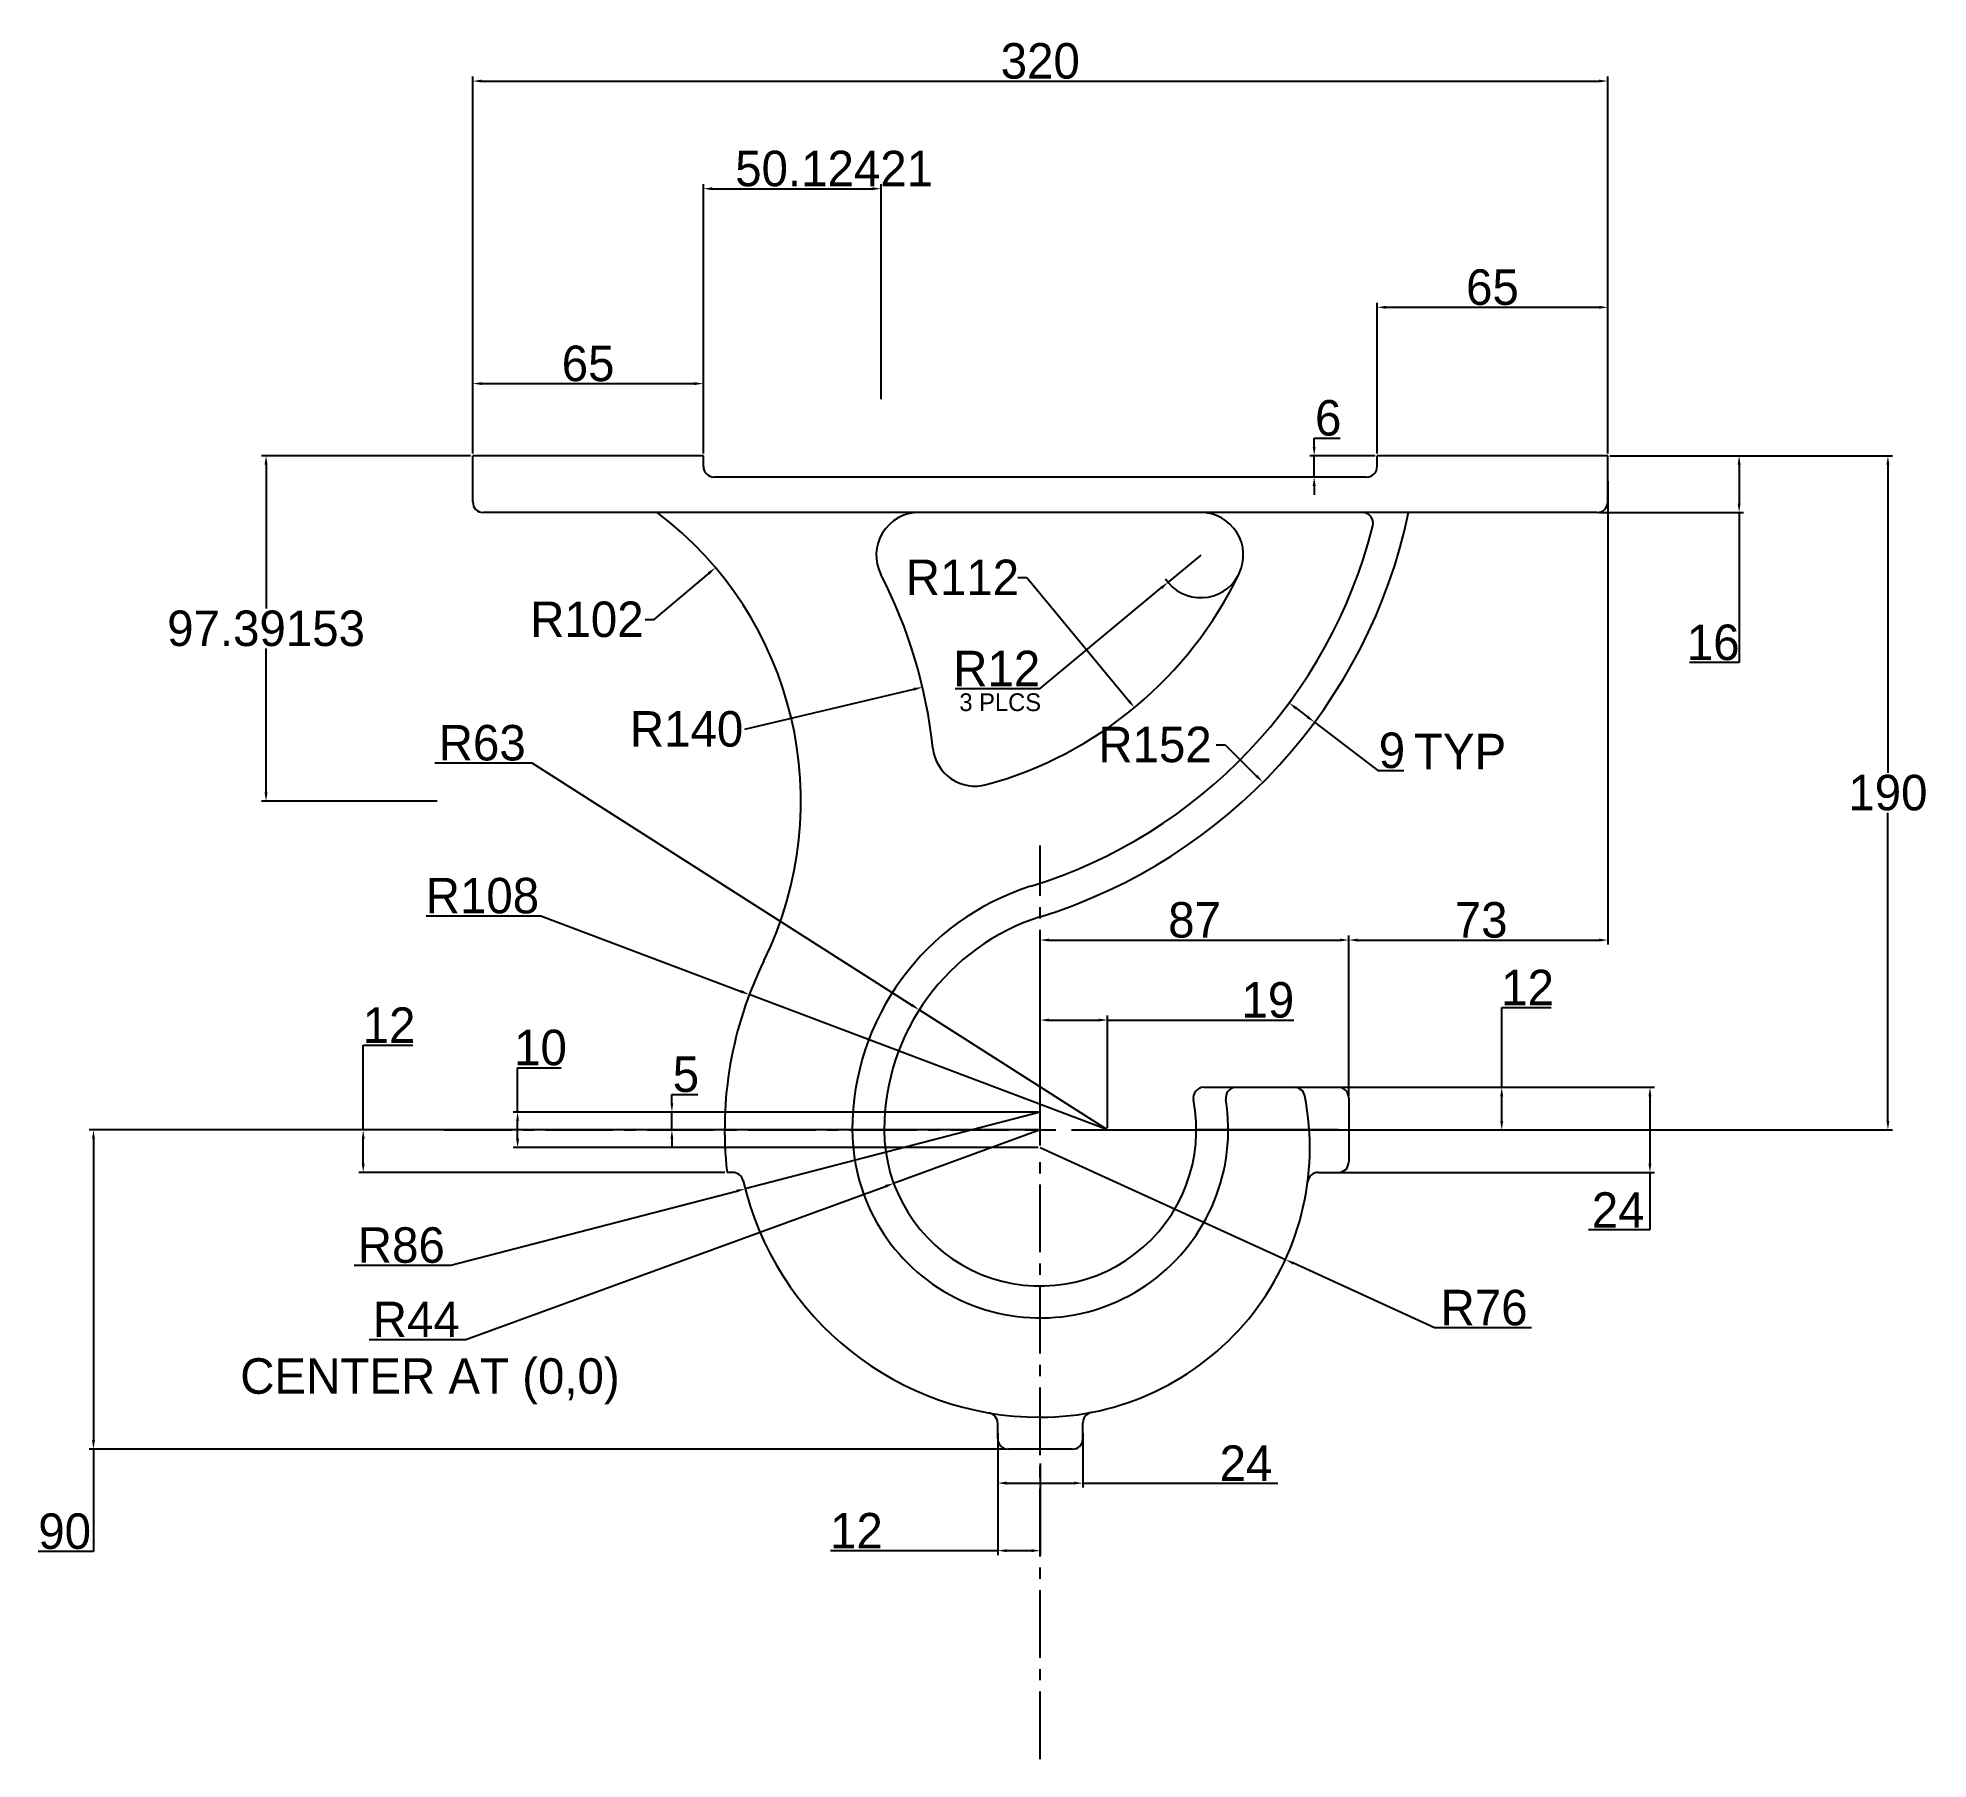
# Model space of a CAD drawing. Header units: millimetres. Extents: x -283 to 250, y -177 to 308.
import ezdxf

# ---------------------------------------------------------------- set-up
doc = ezdxf.new("R2010")
doc.units = ezdxf.units.MM
doc.linetypes.add('CENTER2', pattern=[28.575, 19.05, -3.175, 3.175, -3.175])
for name, color, linetype in [('Center', 1, 'Continuous'), ('Dimensions', 3, 'Continuous'), ('Geometry', 2, 'Continuous')]:
    doc.layers.add(name, color=color, linetype=linetype)
doc.dimstyles.new('ISO-25', dxfattribs={"dimtxt": 10, "dimasz": 2.5, "dimexe": 1.25, "dimexo": 0.625, "dimtad": 1, "dimtih": 1, "dimtoh": 1, "dimdsep": 46, "dimtxsty": 'Standard', "dimcen": 2.5, "dimadec": 0, "dimazin": 0, "dimtfac": 1, "dimtmove": 0, "dimatfit": 3, "dimfxl": 1, "dimarcsym": 0})

# ---------------------------------------------------------------- blocks, each defined once
blk = doc.blocks.new('*U5')
at = {"layer": 'Center', "color": 0, "linetype": 'CENTER2', "transparency": 16777216}
for p, q in [((0, 8.8), (0, 80.19)), ((-168.12, 0), (-8.8, 0)), ((8.8, 0), (223.77, 0)), ((0, -177.36), (0, -8.8))]:
    blk.add_line(p, q, dxfattribs=at)
at = {"layer": 'Center', "color": 0, "linetype": 'Continuous', "transparency": 16777216}
for p, q in [((-4.4, 0), (4.4, 0)), ((0, -4.4), (0, 4.4))]:
    blk.add_line(p, q, dxfattribs=at)
blk = doc.blocks.new('*D6')
at = {"layer": 'Defpoints', "color": 0, "transparency": 16777216}
for p in [(0, -5), (69.13, -36.57)]:
    blk.add_point(p, dxfattribs=at)
at = {"layer": 'Dimensions', "color": 0, "lineweight": -2, "transparency": 16777216}
for p, q in [((0, -5), (69.13, -36.57)), ((111.17, -55.77), (71.41, -37.61)), ((138.47, -55.77), (111.17, -55.77))]:
    blk.add_line(p, q, dxfattribs=at)
at = {"layer": 'Dimensions', "color": 0, "transparency": 16777216}
blk.add_solid([(71.58, -37.23), (71.23, -37.99), (69.13, -36.57)], dxfattribs=at)
at = {"layer": 'Dimensions', "color": 0, "transparency": 16777216, "insert": (125.13, -50.15), "char_height": 10, "attachment_point": 5}
blk.add_mtext('R76', dxfattribs=at)
blk = doc.blocks.new('*D10')
at = {"layer": 'Defpoints', "color": 0, "transparency": 16777216}
for p in [(79.95, 12), (79.95, 0), (130.11, 0)]:
    blk.add_point(p, dxfattribs=at)
at = {"layer": 'Dimensions', "color": 0, "lineweight": -2, "transparency": 16777216}
for p, q in [((130.11, 12), (130.11, 34.5)), ((130.11, 34.5), (144.07, 34.5)), ((80.57, 12), (131.36, 12)), ((130.11, 2.5), (130.11, 9.5)), ((80.57, 0), (131.36, 0))]:
    blk.add_line(p, q, dxfattribs=at)
at = {"layer": 'Dimensions', "color": 0, "transparency": 16777216}
for points in [[(129.69, 9.5), (130.53, 9.5), (130.11, 12)], [(129.69, 2.5), (130.53, 2.5), (130.11, 0)]]:
    blk.add_solid(points, dxfattribs=at)
at = {"layer": 'Dimensions', "color": 0, "transparency": 16777216, "insert": (137.4, 40.13), "char_height": 10, "attachment_point": 5}
blk.add_mtext('12', dxfattribs=at)
blk = doc.blocks.new('*D11')
at = {"layer": 'Defpoints', "color": 0, "transparency": 16777216}
for p in [(79.95, 12), (171.9, 12), (81.18, -12)]:
    blk.add_point(p, dxfattribs=at)
at = {"layer": 'Dimensions', "color": 0, "lineweight": -2, "transparency": 16777216}
for p, q in [((80.57, 12), (173.15, 12)), ((171.9, 9.5), (171.9, -9.5)), ((81.81, -12), (173.15, -12)), ((171.9, -12), (171.9, -28.21)), ((171.9, -28.21), (154.61, -28.21))]:
    blk.add_line(p, q, dxfattribs=at)
at = {"layer": 'Dimensions', "color": 0, "transparency": 16777216}
for points in [[(171.48, 9.5), (172.32, 9.5), (171.9, 12)], [(171.48, -9.5), (172.32, -9.5), (171.9, -12)]]:
    blk.add_solid(points, dxfattribs=at)
at = {"layer": 'Dimensions', "color": 0, "transparency": 16777216, "insert": (162.94, -22.59), "char_height": 10, "attachment_point": 5}
blk.add_mtext('24', dxfattribs=at)
blk = doc.blocks.new('*D12')
at = {"layer": 'Defpoints', "color": 0, "transparency": 16777216}
for p in [(0, 0), (-41.34, -15.07)]:
    blk.add_point(p, dxfattribs=at)
at = {"layer": 'Dimensions', "color": 0, "lineweight": -2, "transparency": 16777216}
for p, q in [((0, 0), (-41.34, -15.07)), ((-161.98, -59.04), (-43.69, -15.92)), ((-189.27, -59.04), (-161.98, -59.04))]:
    blk.add_line(p, q, dxfattribs=at)
at = {"layer": 'Dimensions', "color": 0, "transparency": 16777216}
blk.add_solid([(-43.83, -15.53), (-43.55, -16.32), (-41.34, -15.07)], dxfattribs=at)
at = {"layer": 'Dimensions', "color": 0, "transparency": 16777216, "insert": (-175.94, -53.42), "char_height": 10, "attachment_point": 5}
blk.add_mtext('R44', dxfattribs=at)
blk = doc.blocks.new('*D13')
at = {"layer": 'Defpoints', "color": 0, "transparency": 16777216}
for p in [(0, 5), (-83.24, -16.61)]:
    blk.add_point(p, dxfattribs=at)
at = {"layer": 'Dimensions', "color": 0, "lineweight": -2, "transparency": 16777216}
for p, q in [((0, 5), (-83.24, -16.61)), ((-166.21, -38.16), (-85.66, -17.24)), ((-193.5, -38.16), (-166.21, -38.16))]:
    blk.add_line(p, q, dxfattribs=at)
at = {"layer": 'Dimensions', "color": 0, "transparency": 16777216}
blk.add_solid([(-85.76, -16.84), (-85.55, -17.65), (-83.24, -16.61)], dxfattribs=at)
at = {"layer": 'Dimensions', "color": 0, "transparency": 16777216, "insert": (-180.17, -32.53), "char_height": 10, "attachment_point": 5}
blk.add_mtext('R86', dxfattribs=at)
blk = doc.blocks.new('*D14')
at = {"layer": 'Defpoints', "color": 0, "transparency": 16777216}
for p in [(-12, -84.86), (12, -84.86), (12, -99.56)]:
    blk.add_point(p, dxfattribs=at)
at = {"layer": 'Dimensions', "color": 0, "lineweight": -2, "transparency": 16777216}
for p, q in [((-12, -85.49), (-12, -100.81)), ((12, -85.49), (12, -100.81)), ((-9.5, -99.56), (9.5, -99.56)), ((12, -99.56), (66.96, -99.56))]:
    blk.add_line(p, q, dxfattribs=at)
at = {"layer": 'Dimensions', "color": 0, "transparency": 16777216}
for points in [[(-9.5, -99.14), (-9.5, -99.97), (-12, -99.56)], [(9.5, -99.14), (9.5, -99.97), (12, -99.56)]]:
    blk.add_solid(points, dxfattribs=at)
at = {"layer": 'Dimensions', "color": 0, "transparency": 16777216, "insert": (58, -93.93), "char_height": 10, "attachment_point": 5}
blk.add_mtext('24', dxfattribs=at)
blk = doc.blocks.new('*D15')
at = {"layer": 'Defpoints', "color": 0, "transparency": 16777216}
for p in [(-12, -93.15), (0, -93.42), (-12, -118.6)]:
    blk.add_point(p, dxfattribs=at)
at = {"layer": 'Dimensions', "color": 0, "lineweight": -2, "transparency": 16777216}
for p, q in [((-12, -93.77), (-12, -119.85)), ((0, -94.05), (0, -119.85)), ((-12, -118.6), (-59.14, -118.6)), ((-2.5, -118.6), (-9.5, -118.6))]:
    blk.add_line(p, q, dxfattribs=at)
at = {"layer": 'Dimensions', "color": 0, "transparency": 16777216}
for points in [[(-9.5, -118.18), (-9.5, -119.01), (-12, -118.6)], [(-2.5, -118.18), (-2.5, -119.01), (0, -118.6)]]:
    blk.add_solid(points, dxfattribs=at)
at = {"layer": 'Dimensions', "color": 0, "transparency": 16777216, "insert": (-51.84, -112.97), "char_height": 10, "attachment_point": 5}
blk.add_mtext('12', dxfattribs=at)
blk = doc.blocks.new('*D16')
at = {"layer": 'Defpoints', "color": 0, "transparency": 16777216}
for p in [(-103.87, 5), (0, 5), (0, 0)]:
    blk.add_point(p, dxfattribs=at)
at = {"layer": 'Dimensions', "color": 0, "lineweight": -2, "transparency": 16777216}
for p, q in [((-103.87, 7.5), (-103.87, 10)), ((-103.87, 10), (-96.58, 10)), ((-0.63, 5), (-105.12, 5)), ((-103.87, 0), (-103.87, 5)), ((-0.63, 0), (-105.12, 0)), ((-103.87, -2.5), (-103.87, -5))]:
    blk.add_line(p, q, dxfattribs=at)
at = {"layer": 'Dimensions', "color": 0, "transparency": 16777216}
for points in [[(-104.29, 7.5), (-103.46, 7.5), (-103.87, 5)], [(-104.29, -2.5), (-103.46, -2.5), (-103.87, 0)]]:
    blk.add_solid(points, dxfattribs=at)
at = {"layer": 'Dimensions', "color": 0, "transparency": 16777216, "insert": (-99.92, 15.63), "char_height": 10, "attachment_point": 5}
blk.add_mtext('5', dxfattribs=at)
blk = doc.blocks.new('*D17')
at = {"layer": 'Defpoints', "color": 0, "transparency": 16777216}
for p in [(0, 5), (-147.38, -5), (0, -5)]:
    blk.add_point(p, dxfattribs=at)
at = {"layer": 'Dimensions', "color": 0, "lineweight": -2, "transparency": 16777216}
for p, q in [((-147.38, 5), (-147.38, 17.53)), ((-147.38, 17.53), (-135.09, 17.53)), ((-0.63, 5), (-148.63, 5)), ((-147.38, -2.5), (-147.38, 2.5)), ((-0.63, -5), (-148.63, -5))]:
    blk.add_line(p, q, dxfattribs=at)
at = {"layer": 'Dimensions', "color": 0, "transparency": 16777216}
for points in [[(-147.79, 2.5), (-146.96, 2.5), (-147.38, 5)], [(-147.79, -2.5), (-146.96, -2.5), (-147.38, -5)]]:
    blk.add_solid(points, dxfattribs=at)
at = {"layer": 'Dimensions', "color": 0, "transparency": 16777216, "insert": (-140.92, 23.15), "char_height": 10, "attachment_point": 5}
blk.add_mtext('10', dxfattribs=at)
blk = doc.blocks.new('*D18')
at = {"layer": 'Defpoints', "color": 0, "transparency": 16777216}
for p in [(0, 0), (-190.91, -12), (-88.33, -12)]:
    blk.add_point(p, dxfattribs=at)
at = {"layer": 'Dimensions', "color": 0, "lineweight": -2, "transparency": 16777216}
for p, q in [((-190.91, 0), (-190.91, 23.9)), ((-190.91, 23.9), (-176.95, 23.9)), ((-0.63, 0), (-192.16, 0)), ((-190.91, -9.5), (-190.91, -2.5)), ((-88.96, -12), (-192.16, -12))]:
    blk.add_line(p, q, dxfattribs=at)
at = {"layer": 'Dimensions', "color": 0, "transparency": 16777216}
for points in [[(-191.32, -2.5), (-190.49, -2.5), (-190.91, 0)], [(-191.32, -9.5), (-190.49, -9.5), (-190.91, -12)]]:
    blk.add_solid(points, dxfattribs=at)
at = {"layer": 'Dimensions', "color": 0, "transparency": 16777216, "insert": (-183.62, 29.52), "char_height": 10, "attachment_point": 5}
blk.add_mtext('12', dxfattribs=at)
blk = doc.blocks.new('*D19')
at = {"layer": 'Defpoints', "color": 0, "transparency": 16777216}
for p in [(-34.14, 33.84), (19, 0)]:
    blk.add_point(p, dxfattribs=at)
at = {"layer": 'Dimensions', "color": 0, "lineweight": -2, "transparency": 16777216}
for p, q in [((-170.68, 103.42), (-143.39, 103.42)), ((-143.39, 103.42), (-36.25, 35.19)), ((19, 0), (-34.14, 33.84))]:
    blk.add_line(p, q, dxfattribs=at)
at = {"layer": 'Dimensions', "color": 0, "transparency": 16777216}
blk.add_solid([(-36.02, 35.54), (-36.47, 34.83), (-34.14, 33.84)], dxfattribs=at)
at = {"layer": 'Dimensions', "color": 0, "transparency": 16777216, "insert": (-157.35, 109.05), "char_height": 10, "attachment_point": 5}
blk.add_mtext('R63', dxfattribs=at)
blk = doc.blocks.new('*D20')
at = {"layer": 'Defpoints', "color": 0, "transparency": 16777216}
for p in [(-91.59, 158.46), (-169.48, 92.61)]:
    blk.add_point(p, dxfattribs=at)
at = {"layer": 'Dimensions', "color": 0, "lineweight": -2, "transparency": 16777216}
for p, q in [((-108.88, 143.84), (-93.5, 156.85)), ((-111.38, 143.84), (-108.88, 143.84))]:
    blk.add_line(p, q, dxfattribs=at)
at = {"layer": 'Dimensions', "color": 0, "transparency": 16777216}
blk.add_solid([(-93.76, 157.17), (-93.23, 156.53), (-91.59, 158.46)], dxfattribs=at)
at = {"layer": 'Dimensions', "color": 0, "transparency": 16777216, "insert": (-127.84, 143.84), "char_height": 10, "attachment_point": 5}
blk.add_mtext('R102', dxfattribs=at)
blk = doc.blocks.new('*D21')
at = {"layer": 'Defpoints', "color": 0, "transparency": 16777216}
for p in [(-33.22, 124.76), (-169.48, 92.61)]:
    blk.add_point(p, dxfattribs=at)
at = {"layer": 'Dimensions', "color": 0, "lineweight": -2, "transparency": 16777216}
blk.add_line((-83.27, 112.95), (-35.65, 124.19), dxfattribs=at)
at = {"layer": 'Dimensions', "color": 0, "transparency": 16777216}
blk.add_solid([(-35.75, 124.6), (-35.56, 123.79), (-33.22, 124.76)], dxfattribs=at)
at = {"layer": 'Dimensions', "color": 0, "transparency": 16777216, "insert": (-99.73, 112.95), "char_height": 10, "attachment_point": 5}
blk.add_mtext('R140', dxfattribs=at)
blk = doc.blocks.new('*D22')
at = {"layer": 'Defpoints', "color": 0, "transparency": 16777216}
for p in [(-82.04, 38.14), (19, 0)]:
    blk.add_point(p, dxfattribs=at)
at = {"layer": 'Dimensions', "color": 0, "lineweight": -2, "transparency": 16777216}
for p, q in [((-173.12, 60.34), (-140.83, 60.34)), ((-140.83, 60.34), (-84.38, 39.03)), ((19, 0), (-82.04, 38.14))]:
    blk.add_line(p, q, dxfattribs=at)
at = {"layer": 'Dimensions', "color": 0, "transparency": 16777216}
blk.add_solid([(-84.23, 39.42), (-84.53, 38.64), (-82.04, 38.14)], dxfattribs=at)
at = {"layer": 'Dimensions', "color": 0, "transparency": 16777216, "insert": (-157.29, 65.96), "char_height": 10, "attachment_point": 5}
blk.add_mtext('R108', dxfattribs=at)
blk = doc.blocks.new('*D23')
at = {"layer": 'Defpoints', "color": 0, "transparency": 16777216}
for p in [(0, 30.95), (0, 0), (19, 0)]:
    blk.add_point(p, dxfattribs=at)
at = {"layer": 'Dimensions', "color": 0, "lineweight": -2, "transparency": 16777216}
for p, q in [((0, 0.62), (0, 32.2)), ((19, 0.62), (19, 32.2)), ((2.5, 30.95), (16.5, 30.95)), ((19, 30.95), (71.45, 30.95))]:
    blk.add_line(p, q, dxfattribs=at)
at = {"layer": 'Dimensions', "color": 0, "transparency": 16777216}
for points in [[(2.5, 31.36), (2.5, 30.53), (0, 30.95)], [(16.5, 31.36), (16.5, 30.53), (19, 30.95)]]:
    blk.add_solid(points, dxfattribs=at)
at = {"layer": 'Dimensions', "color": 0, "transparency": 16777216, "insert": (64.16, 36.57), "char_height": 10, "attachment_point": 5}
blk.add_mtext('19', dxfattribs=at)
blk = doc.blocks.new('*D24')
at = {"layer": 'Defpoints', "color": 0, "transparency": 16777216}
for p in [(87, 53.51), (87, 12), (0, 0)]:
    blk.add_point(p, dxfattribs=at)
at = {"layer": 'Dimensions', "color": 0, "lineweight": -2, "transparency": 16777216}
for p, q in [((0, 0.62), (0, 54.76)), ((2.5, 53.51), (84.5, 53.51)), ((87, 12.63), (87, 54.76))]:
    blk.add_line(p, q, dxfattribs=at)
at = {"layer": 'Dimensions', "color": 0, "transparency": 16777216}
for points in [[(2.5, 53.92), (2.5, 53.09), (0, 53.51)], [(84.5, 53.92), (84.5, 53.09), (87, 53.51)]]:
    blk.add_solid(points, dxfattribs=at)
at = {"layer": 'Dimensions', "color": 0, "transparency": 16777216, "insert": (43.5, 59.13), "char_height": 10, "attachment_point": 5}
blk.add_mtext('87', dxfattribs=at)
blk = doc.blocks.new('*D25')
at = {"layer": 'Defpoints', "color": 0, "transparency": 16777216}
for p in [(-218.3, 190), (-160, 190), (-169.48, 92.61)]:
    blk.add_point(p, dxfattribs=at)
at = {"layer": 'Dimensions', "color": 0, "lineweight": -2, "transparency": 16777216}
for p, q in [((-160.63, 190), (-219.55, 190)), ((-218.3, 187.5), (-218.3, 146.93)), ((-218.3, 95.11), (-218.3, 135.68)), ((-170.1, 92.61), (-219.55, 92.61))]:
    blk.add_line(p, q, dxfattribs=at)
at = {"layer": 'Dimensions', "color": 0, "transparency": 16777216}
for points in [[(-218.72, 187.5), (-217.88, 187.5), (-218.3, 190)], [(-218.72, 95.11), (-217.88, 95.11), (-218.3, 92.61)]]:
    blk.add_solid(points, dxfattribs=at)
at = {"layer": 'Dimensions', "color": 0, "transparency": 16777216, "insert": (-218.3, 141.3), "char_height": 10, "attachment_point": 5}
blk.add_mtext('97.39153', dxfattribs=at)
blk = doc.blocks.new('*D26')
at = {"layer": 'Defpoints', "color": 0, "transparency": 16777216}
for p in [(-95, 210.33), (-160, 190), (-95, 190)]:
    blk.add_point(p, dxfattribs=at)
at = {"layer": 'Dimensions', "color": 0, "lineweight": -2, "transparency": 16777216}
for p, q in [((-160, 190.62), (-160, 211.58)), ((-157.5, 210.33), (-97.5, 210.33)), ((-95, 190.62), (-95, 211.58))]:
    blk.add_line(p, q, dxfattribs=at)
at = {"layer": 'Dimensions', "color": 0, "transparency": 16777216}
for points in [[(-157.5, 210.75), (-157.5, 209.92), (-160, 210.33)], [(-97.5, 210.75), (-97.5, 209.92), (-95, 210.33)]]:
    blk.add_solid(points, dxfattribs=at)
at = {"layer": 'Dimensions', "color": 0, "transparency": 16777216, "insert": (-127.5, 215.96), "char_height": 10, "attachment_point": 5}
blk.add_mtext('65', dxfattribs=at)
blk = doc.blocks.new('*D27')
at = {"layer": 'Defpoints', "color": 0, "transparency": 16777216}
for p in [(-44.88, 265.26), (-44.88, 205.29), (-95, 190)]:
    blk.add_point(p, dxfattribs=at)
at = {"layer": 'Dimensions', "color": 0, "lineweight": -2, "transparency": 16777216}
for p, q in [((-95, 190.62), (-95, 266.51)), ((-44.88, 205.92), (-44.88, 266.51)), ((-92.5, 265.26), (-47.38, 265.26))]:
    blk.add_line(p, q, dxfattribs=at)
at = {"layer": 'Dimensions', "color": 0, "transparency": 16777216}
for points in [[(-92.5, 265.68), (-92.5, 264.84), (-95, 265.26)], [(-47.38, 265.68), (-47.38, 264.84), (-44.88, 265.26)]]:
    blk.add_solid(points, dxfattribs=at)
at = {"layer": 'Dimensions', "color": 0, "transparency": 16777216, "insert": (-58.13, 270.89), "char_height": 10, "attachment_point": 5}
blk.add_mtext('50.12421', dxfattribs=at)
blk = doc.blocks.new('*D28')
at = {"layer": 'Defpoints', "color": 0, "transparency": 16777216}
for p in [(160, 295.6), (-160, 190), (160, 190)]:
    blk.add_point(p, dxfattribs=at)
at = {"layer": 'Dimensions', "color": 0, "lineweight": -2, "transparency": 16777216}
for p, q in [((-160, 190.62), (-160, 296.85)), ((-157.5, 295.6), (157.5, 295.6)), ((160, 190.62), (160, 296.85))]:
    blk.add_line(p, q, dxfattribs=at)
at = {"layer": 'Dimensions', "color": 0, "transparency": 16777216}
for points in [[(-157.5, 296.02), (-157.5, 295.19), (-160, 295.6)], [(157.5, 296.02), (157.5, 295.19), (160, 295.6)]]:
    blk.add_solid(points, dxfattribs=at)
at = {"layer": 'Dimensions', "color": 0, "transparency": 16777216, "insert": (0, 301.23), "char_height": 10, "attachment_point": 5}
blk.add_mtext('320', dxfattribs=at)
blk = doc.blocks.new('*D29')
at = {"layer": 'Defpoints', "color": 0, "transparency": 16777216}
for p in [(160, 231.84), (95, 190), (160, 190)]:
    blk.add_point(p, dxfattribs=at)
at = {"layer": 'Dimensions', "color": 0, "lineweight": -2, "transparency": 16777216}
for p, q in [((95, 190.62), (95, 233.09)), ((97.5, 231.84), (157.5, 231.84)), ((160, 190.62), (160, 233.09))]:
    blk.add_line(p, q, dxfattribs=at)
at = {"layer": 'Dimensions', "color": 0, "transparency": 16777216}
for points in [[(97.5, 232.26), (97.5, 231.42), (95, 231.84)], [(157.5, 232.26), (157.5, 231.42), (160, 231.84)]]:
    blk.add_solid(points, dxfattribs=at)
at = {"layer": 'Dimensions', "color": 0, "transparency": 16777216, "insert": (127.5, 237.46), "char_height": 10, "attachment_point": 5}
blk.add_mtext('65', dxfattribs=at)
blk = doc.blocks.new('*D30')
at = {"layer": 'Defpoints', "color": 0, "transparency": 16777216}
for p in [(77.22, 190), (95, 190), (92, 184)]:
    blk.add_point(p, dxfattribs=at)
at = {"layer": 'Dimensions', "color": 0, "lineweight": -2, "transparency": 16777216}
for p, q in [((77.22, 192.5), (77.22, 195)), ((77.22, 195), (84.51, 195)), ((94.38, 190), (75.97, 190)), ((77.22, 184), (77.22, 190)), ((91.38, 184), (75.97, 184)), ((77.22, 181.5), (77.22, 179))]:
    blk.add_line(p, q, dxfattribs=at)
at = {"layer": 'Dimensions', "color": 0, "transparency": 16777216}
for points in [[(76.81, 192.5), (77.64, 192.5), (77.22, 190)], [(76.81, 181.5), (77.64, 181.5), (77.22, 184)]]:
    blk.add_solid(points, dxfattribs=at)
at = {"layer": 'Dimensions', "color": 0, "transparency": 16777216, "insert": (81.18, 200.62), "char_height": 10, "attachment_point": 5}
blk.add_mtext('6', dxfattribs=at)
blk = doc.blocks.new('*D31')
at = {"layer": 'Defpoints', "color": 0, "transparency": 16777216}
for p in [(160, 190), (157, 174), (197.04, 174)]:
    blk.add_point(p, dxfattribs=at)
at = {"layer": 'Dimensions', "color": 0, "lineweight": -2, "transparency": 16777216}
for p, q in [((160.63, 190), (198.29, 190)), ((197.04, 187.5), (197.04, 176.5)), ((157.62, 174), (198.29, 174)), ((197.04, 174), (197.04, 131.72)), ((197.04, 131.72), (183.08, 131.72))]:
    blk.add_line(p, q, dxfattribs=at)
at = {"layer": 'Dimensions', "color": 0, "transparency": 16777216}
for points in [[(196.63, 187.5), (197.46, 187.5), (197.04, 190)], [(196.63, 176.5), (197.46, 176.5), (197.04, 174)]]:
    blk.add_solid(points, dxfattribs=at)
at = {"layer": 'Dimensions', "color": 0, "transparency": 16777216, "insert": (189.75, 137.35), "char_height": 10, "attachment_point": 5}
blk.add_mtext('16', dxfattribs=at)
blk = doc.blocks.new('*D32')
at = {"layer": 'Defpoints', "color": 0, "transparency": 16777216}
for p in [(160, 190), (239, 0), (19, 0)]:
    blk.add_point(p, dxfattribs=at)
at = {"layer": 'Dimensions', "color": 0, "lineweight": -2, "transparency": 16777216}
for p, q in [((160.63, 190), (240.25, 190)), ((239, 187.5), (239, 100.63)), ((239, 2.5), (239, 89.38)), ((19.63, 0), (240.25, 0))]:
    blk.add_line(p, q, dxfattribs=at)
at = {"layer": 'Dimensions', "color": 0, "transparency": 16777216}
for points in [[(238.58, 187.5), (239.42, 187.5), (239, 190)], [(238.58, 2.5), (239.42, 2.5), (239, 0)]]:
    blk.add_solid(points, dxfattribs=at)
at = {"layer": 'Dimensions', "color": 0, "transparency": 16777216, "insert": (239, 95), "char_height": 10, "attachment_point": 5}
blk.add_mtext('190', dxfattribs=at)
blk = doc.blocks.new('*D34')
at = {"layer": 'Defpoints', "color": 0, "transparency": 16777216}
for p in [(160, 183.5), (160, 53.49), (87, 9)]:
    blk.add_point(p, dxfattribs=at)
at = {"layer": 'Dimensions', "color": 0, "lineweight": -2, "transparency": 16777216}
for p, q in [((160, 182.88), (160, 52.24)), ((87, 9.62), (87, 54.74)), ((89.5, 53.49), (157.5, 53.49))]:
    blk.add_line(p, q, dxfattribs=at)
at = {"layer": 'Dimensions', "color": 0, "transparency": 16777216}
for points in [[(89.5, 53.91), (89.5, 53.08), (87, 53.49)], [(157.5, 53.91), (157.5, 53.08), (160, 53.49)]]:
    blk.add_solid(points, dxfattribs=at)
at = {"layer": 'Dimensions', "color": 0, "transparency": 16777216, "insert": (124.32, 59.12), "char_height": 10, "attachment_point": 5}
blk.add_mtext('73', dxfattribs=at)
blk = doc.blocks.new('*D35')
at = {"layer": 'Defpoints', "color": 0, "transparency": 16777216}
for p in [(-44.88, 205.29), (62.76, 97.97)]:
    blk.add_point(p, dxfattribs=at)
at = {"layer": 'Dimensions', "color": 0, "lineweight": -2, "transparency": 16777216}
for p, q in [((49.64, 108.56), (52.14, 108.56)), ((52.14, 108.56), (60.99, 99.73))]:
    blk.add_line(p, q, dxfattribs=at)
at = {"layer": 'Dimensions', "color": 0, "transparency": 16777216}
blk.add_solid([(61.28, 100.03), (60.7, 99.44), (62.76, 97.97)], dxfattribs=at)
at = {"layer": 'Dimensions', "color": 0, "transparency": 16777216, "insert": (32.35, 108.56), "char_height": 10, "attachment_point": 5}
blk.add_mtext('R152', dxfattribs=at)
blk = doc.blocks.new('*D36')
at = {"layer": 'Defpoints', "color": 0, "transparency": 16777216}
for p in [(-44.88, 205.29), (26.55, 119.02)]:
    blk.add_point(p, dxfattribs=at)
at = {"layer": 'Dimensions', "color": 0, "lineweight": -2, "transparency": 16777216}
for p, q in [((-6.33, 155.72), (-3.83, 155.72)), ((-3.83, 155.72), (24.95, 120.95))]:
    blk.add_line(p, q, dxfattribs=at)
at = {"layer": 'Dimensions', "color": 0, "transparency": 16777216}
blk.add_solid([(25.28, 121.21), (24.63, 120.68), (26.55, 119.02)], dxfattribs=at)
at = {"layer": 'Dimensions', "color": 0, "transparency": 16777216, "insert": (-21.96, 155.72), "char_height": 10, "attachment_point": 5}
blk.add_mtext('R112', dxfattribs=at)
blk = doc.blocks.new('*D37')
at = {"layer": 'Defpoints', "color": 0, "transparency": 16777216}
for p in [(45.27, 162), (36.03, 154.33)]:
    blk.add_point(p, dxfattribs=at)
at = {"layer": 'Dimensions', "color": 0, "lineweight": -2, "transparency": 16777216}
for p, q in [((45.27, 162), (36.03, 154.33)), ((0, 124.42), (34.11, 152.74)), ((-23.96, 124.42), (0, 124.42))]:
    blk.add_line(p, q, dxfattribs=at)
blk.add_arc((45.27, 162), 12, 213.7324, 331.3627, dxfattribs=at)
at = {"layer": 'Dimensions', "color": 0, "transparency": 16777216}
blk.add_solid([(33.84, 153.06), (34.38, 152.42), (36.03, 154.33)], dxfattribs=at)
at = {"layer": 'Dimensions', "color": 0, "transparency": 16777216, "insert": (-12.29, 130.04), "char_height": 10, "attachment_point": 5}
blk.add_mtext('R12', dxfattribs=at)
blk = doc.blocks.new('*D38')
at = {"layer": 'Defpoints', "color": 0, "transparency": 16777216}
for p in [(68.95, 118.73), (76.11, 113.28), (77.33, 114.89)]:
    blk.add_point(p, dxfattribs=at)
at = {"layer": 'Dimensions', "color": 0, "lineweight": -2, "transparency": 16777216}
for p, q in [((69.33, 119.23), (70.93, 121.33)), ((72.16, 118.82), (75.34, 116.4)), ((76.49, 113.78), (78.09, 115.88)), ((77.33, 114.89), (95.21, 101.3)), ((95.21, 101.3), (102.5, 101.3))]:
    blk.add_line(p, q, dxfattribs=at)
at = {"layer": 'Dimensions', "color": 0, "transparency": 16777216}
for points in [[(72.41, 119.16), (71.91, 118.49), (70.17, 120.34)], [(75.6, 116.73), (75.09, 116.07), (77.33, 114.89)]]:
    blk.add_solid(points, dxfattribs=at)
at = {"layer": 'Dimensions', "color": 0, "transparency": 16777216, "insert": (99.16, 106.92), "char_height": 10, "attachment_point": 5}
blk.add_mtext('9', dxfattribs=at)
blk = doc.blocks.new('*D39')
at = {"layer": 'Defpoints', "color": 0, "transparency": 16777216}
for p in [(0, 0), (-266.96, 0), (-9, -90)]:
    blk.add_point(p, dxfattribs=at)
at = {"layer": 'Dimensions', "color": 0, "lineweight": -2, "transparency": 16777216}
for p, q in [((-0.63, 0), (-268.21, 0)), ((-266.96, -2.5), (-266.96, -87.5)), ((-9.63, -90), (-268.21, -90)), ((-266.96, -90), (-266.96, -118.79)), ((-266.96, -118.79), (-282.59, -118.79))]:
    blk.add_line(p, q, dxfattribs=at)
at = {"layer": 'Dimensions', "color": 0, "transparency": 16777216}
for points in [[(-267.38, -2.5), (-266.55, -2.5), (-266.96, 0)], [(-267.38, -87.5), (-266.55, -87.5), (-266.96, -90)]]:
    blk.add_solid(points, dxfattribs=at)
at = {"layer": 'Dimensions', "color": 0, "transparency": 16777216, "insert": (-275.09, -113.16), "char_height": 10, "attachment_point": 5}
blk.add_mtext('90', dxfattribs=at)

msp = doc.modelspace()

# ---------------------------------------------------------------- linework, layer by layer
at = {"layer": 'Geometry'}
for p, q in [((-160, 177), (-160, 190)), ((-95, 190), (-160, 190)), ((-95, 187), (-95, 190)), ((160, 190), (95, 190)), ((95, 187), (95, 190)), ((160, 177), (160, 190)), ((92, 184), (-92, 184)), ((157, 174), (-157, 174)), ((46.13025, 12), (84, 12)), ((87, 9), (87, -9)), ((84, 0), (44, 0)), ((-86.723699, -12), (-88.331263, -12)), ((78.364533, -12), (84, -12)), ((-12, -87), (-12, -82.726849)), ((12, -87), (12, -82.562878)), ((9, -90), (-9, -90))]:
    msp.add_line(p, q, dxfattribs=at)
for centre, radius, start, end in [((-92, 187), 3, 180, 270), ((92, 187), 3, 270, 0), ((-157, 177), 3, 180, 270), ((157, 177), 3, 270, 0), ((-169.477243, 92.60847), 102, 333.83276262, 52.93537242), ((-34.241037, 162), 12, 90, 207.16297131), ((-44.87579, 205.29219), 152, 287.17165715, 348.11958634), ((45.267339, 162), 12, 334.34685896, 90), ((90.859414, 171), 3, 345.82146283, 90), ((-44.87579, 205.29219), 143, 287.17165715, 345.82146283), ((-169.4772, 92.6085), 140, 6.14314386, 27.16297131), ((-44.8758, 205.2922), 112, 285.38226121, 334.34685896), ((-18.350038, 108.874443), 12, 186.14314386, 285.38226121), ((19, 0), 72, 107.5529651, 180), ((19, 0), 63, 107.5529651, 180), ((19, 0), 108, 153.83276262, 186.37937021), ((46.13025, 9), 3, 90, 191.03971441), ((55.272054, 9), 3, 90, 189.24835834), ((71.644958, 9), 3, 11.0567292, 90), ((84, 9), 3, 360, 90), ((0, 0), 53, 180, 9.24835834), ((0, 0), 44, 180, 11.03971441), ((0, -5), 76, 270, 11.0567292), ((84, -9), 3, 270, 0), ((-86.723699, -15), 3, 12.98636085, 90), ((0, 5), 86, 192.98636085, 270), ((78.364533, -15), 3, 90, 172.72786045), ((-15, -82.726849), 3, 0, 80.29709677), ((15, -82.562878), 3, 100.9453971, 180), ((-9, -87), 3, 180, 270), ((9, -87), 3, 270, 0)]:
    msp.add_arc(centre, radius, start, end, dxfattribs=at)

# ---------------------------------------------------------------- block references
at = {"layer": 'Center', "linetype": 'CENTER2'}
msp.add_blockref('*U5', (0, 0), dxfattribs=at)

# ---------------------------------------------------------------- texts
at = {"layer": 'Dimensions', "attachment_point": 1}
for s, width, insert, char_height in [('3 PLCS', 36.19181341, (-22.813337, 123.035521), 5), ('TYP', 23.01860505, (105.357831, 111.649135), 10), ('CENTER AT (0,0)', 144.74982077, (-225.580974, -64.371291), 10)]:
    msp.add_mtext_dynamic_manual_height_columns(s, width=width, gutter_width=12.5, heights=[0], dxfattribs=dict(at, insert=insert, char_height=char_height))

# ---------------------------------------------------------------- dimensions: what is measured, and where the dimension line sits
at = {"layer": 'Dimensions'}
for base, p1, p2, picture, middle in [((160, 295.603064), (-160, 190), (160, 190), '*D28', (0, 301.228064)), ((160, 231.838886), (95, 190), (160, 190), '*D29', (127.5, 237.463886)), ((-95, 210.33289), (-160, 190), (-95, 190), '*D26', (-127.5, 215.95789)), ((87, 53.507821), (0, 0), (87, 12), '*D24', (43.5, 59.132821))]:
    dim = msp.add_linear_dim(base=base, p1=p1, p2=p2, dimstyle='ISO-25', dxfattribs=at)
    dim.commit()
    dim.dimension.update_dxf_attribs({"geometry": picture, "text_midpoint": middle})
dim = msp.add_linear_dim(base=(-44.87579, 265.261416), p1=(-95, 190), p2=(-44.87579, 205.29219), dimstyle='ISO-25', override={"dimdec": 5}, dxfattribs=at)
dim.commit()
dim.dimension.update_dxf_attribs({"geometry": '*D27', "text_midpoint": (-58.127427, 265.261416), "dimtype": 160})
for center, mpoint, picture, middle in [((-44.8758, 205.2922), (26.548477, 119.021854), '*D36', (-21.955594, 155.715441)), ((-44.87579, 205.29219), (62.760765, 97.968512), '*D35', (32.34707, 108.559664)), ((45.267339, 162), (36.034635, 154.334676), '*D37', (-12.293581, 124.41583)), ((-169.477243, 92.60847), (-91.586793, 158.464964), '*D20', (-127.840785, 143.841459)), ((-169.4772, 92.6085), (-33.220188, 124.764783), '*D21', (-83.271167, 112.952889)), ((19, 0), (-34.138395, 33.842444), '*D19', (-157.351186, 103.42373)), ((19, 0), (-82.03996, 38.1435), '*D22', (-157.290273, 60.338004)), ((0, 5), (-83.23945, -16.614671), '*D13', (-166.208358, -38.15909)), ((0, 0), (-41.339341, -15.068472), '*D12', (-175.941344, -59.043915))]:
    dim = msp.add_radius_dim(center=center, mpoint=mpoint, dimstyle='ISO-25', dxfattribs=at)
    dim.commit()
    dim.dimension.update_dxf_attribs({"geometry": picture, "text_midpoint": middle, "dimtype": 164})
for base, p1, p2, picture, middle in [((77.222248, 190), (92, 184), (95, 190), '*D30', (81.180581, 200.625)), ((239.000113, 0), (160, 190), (19, 0), '*D32', (239.000113, 95)), ((-103.873551, 5), (0, 0), (0, 5), '*D16', (-99.915217, 15.625))]:
    dim = msp.add_linear_dim(base=base, p1=p1, p2=p2, angle=90, dimstyle='ISO-25', dxfattribs=at)
    dim.commit()
    dim.dimension.update_dxf_attribs({"geometry": picture, "text_midpoint": middle})
dim = msp.add_linear_dim(base=(-218.299692, 190), p1=(-169.477243, 92.60847), p2=(-160, 190), angle=90, dimstyle='ISO-25', override={"dimdec": 5}, dxfattribs=at)
dim.commit()
dim.dimension.update_dxf_attribs({"geometry": '*D25', "text_midpoint": (-218.299692, 141.304235)})
for base, p1, p2, angle, picture, middle, dimtype in [((197.042106, 174), (160, 190), (157, 174), 90, '*D31', (189.750439, 131.724314), 160), ((77.334418, 114.889015), (68.949537, 118.731259), (76.113369, 113.283368), 322.74804141, '*D38', (99.164583, 101.297995), 161), ((130.109456, 0), (79.945975, 12), (79.945975, 0), 90, '*D10', (137.401123, 34.500294), 160), ((-190.908332, -12), (0, 0), (-88.331263, -12), 90, '*D18', (-183.616665, 23.895089), 160), ((-147.376953, -5), (0, 5), (0, -5), 90, '*D17', (-140.91862, 17.529305), 160), ((171.898424, 12), (81.182266, -12), (79.945975, 12), 90, '*D11', (162.940091, -28.211222), 160), ((-266.963367, 0), (-9, -90), (0, 0), 90, '*D39', (-275.088367, -118.786676), 160)]:
    dim = msp.add_linear_dim(base=base, p1=p1, p2=p2, angle=angle, dimstyle='ISO-25', dxfattribs=at)
    dim.commit()
    dim.dimension.update_dxf_attribs({"geometry": picture, "text_midpoint": middle, "dimtype": dimtype})
for base, p1, p2, picture, middle in [((160, 53.493681), (87, 9), (160, 183.5), '*D34', (124.322355, 53.493681)), ((0, 30.947716), (19, 0), (0, 0), '*D23', (64.161538, 30.947716)), ((12, -99.556226), (-12, -84.863424), (12, -84.863424), '*D14', (58.004888, -99.556226)), ((-12, -118.597634), (0, -93.424531), (-12, -93.147325), '*D15', (-51.844032, -118.597634))]:
    dim = msp.add_linear_dim(base=base, p1=p1, p2=p2, dimstyle='ISO-25', dxfattribs=at)
    dim.commit()
    dim.dimension.update_dxf_attribs({"geometry": picture, "text_midpoint": middle, "dimtype": 160})
dim = msp.add_radius_dim(center=(0, -5), mpoint=(69.131649, -36.572379), dimstyle='ISO-25', override={"dimtxt": 10}, dxfattribs=at)
dim.commit()
dim.dimension.update_dxf_attribs({"geometry": '*D6', "text_midpoint": (125.132323, -55.773088), "dimtype": 164})

doc.saveas('drawing.dxf')
